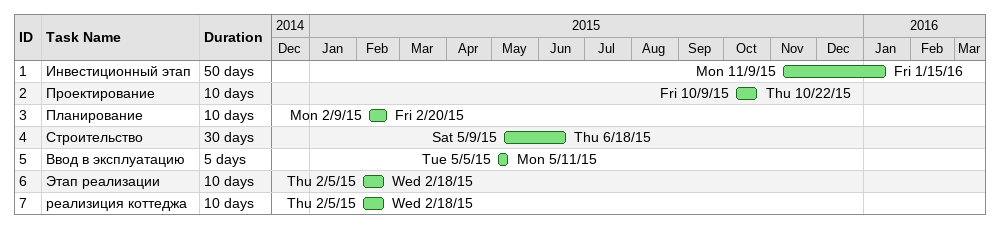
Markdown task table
| ID | Task | Duration | Start | Finish |
|---|---|---|---|---|
| 1 | Инвестиционный этап | 50d | 2015-11-09 | 2016-01-15 |
| 2 | Проектирование | 10d | 2015-10-09 | 2015-10-22 |
| 3 | Планирование | 10d | 2015-02-09 | 2015-02-20 |
| 4 | Строительство | 30d | 2015-05-09 | 2015-06-18 |
| 5 | Ввод в эксплуатацию | 5d | 2015-05-05 | 2015-05-11 |
| 6 | Этап реализации | 10d | 2015-02-05 | 2015-02-18 |
| 7 | реализиция коттеджа | 10d | 2015-02-05 | 2015-02-18 |
